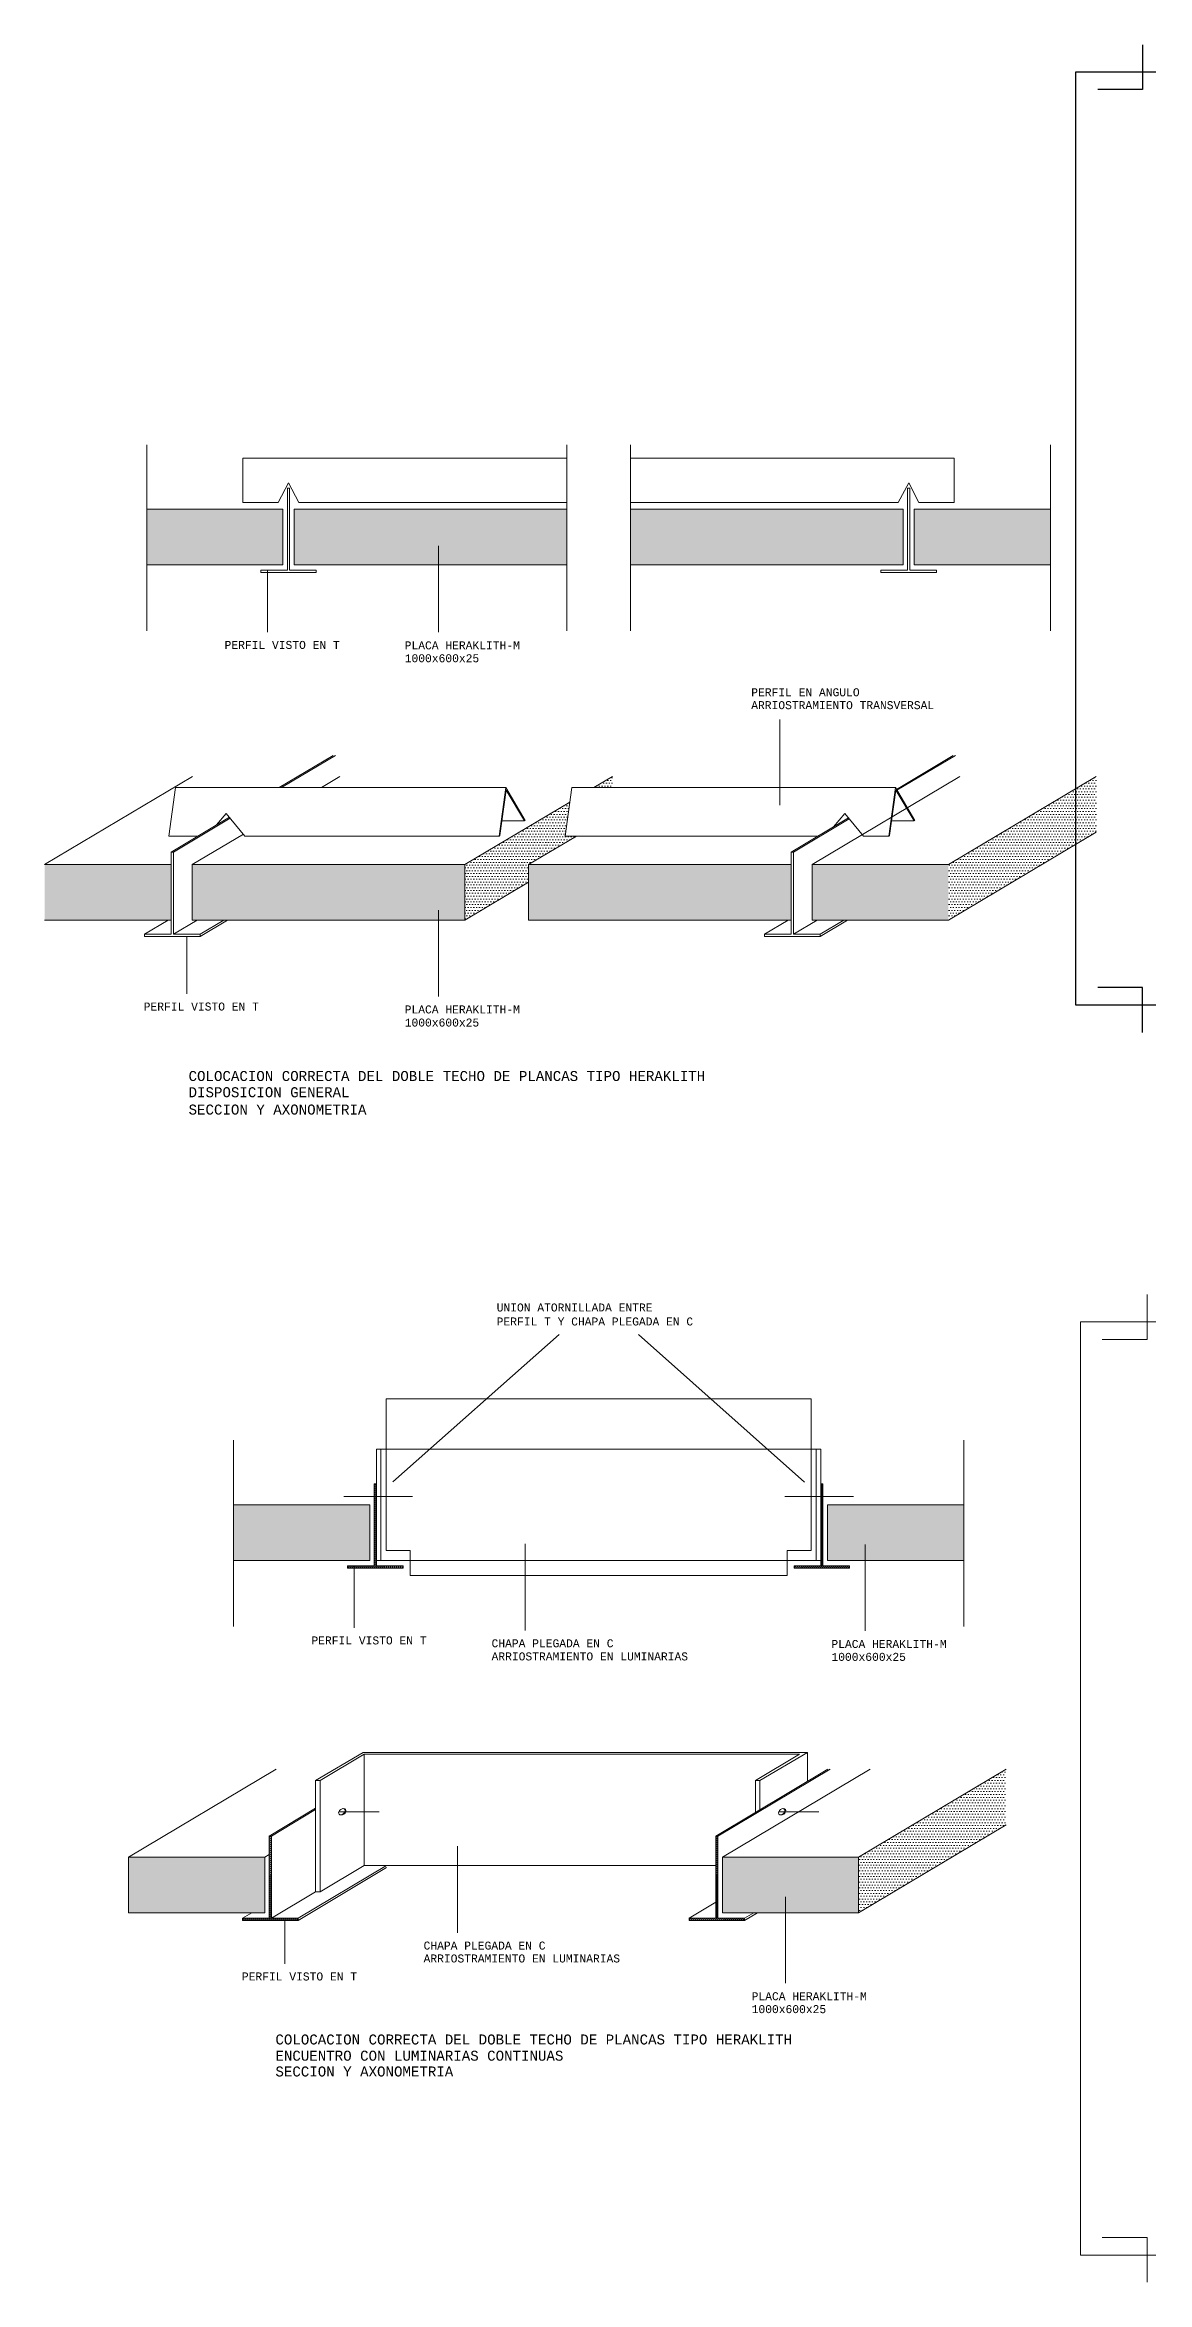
# Model space of a CAD drawing. Header units: millimetres. Extents: x 3383 to 4292, y 1469 to 1637.
# Drawn here: x 3480.82 to 3481.316, y 1569.035 to 1570.041 of the extents above; entities that cross this region are included whole.
import ezdxf

# ---------------------------------------------------------------- set-up
doc = ezdxf.new("R2010")
doc.units = ezdxf.units.MM
doc.header["$LTSCALE"] = 0.0035
doc.linetypes.add('HIDDEN', pattern=[0.375, 0.25, -0.125])
doc.layers.get('0').update_dxf_attribs({"lineweight": 5})
doc.layers.add('AT_texto', color=7, linetype='Continuous', lineweight=5)
doc.layers.add('REFFORMAT', color=1, linetype='Continuous')
doc.styles.get("Standard").update_dxf_attribs({"font": 'LUCON.TTF'})
pattern_1 = [(0, (1108.411526, 1710.6027413), (0.000635, 0.00127), [0, -0.00127])]

# ---------------------------------------------------------------- blocks, each defined once
blk = doc.blocks.new('A$C11FA44B9')
at = {"layer": 'REFFORMAT', "flags": 128}
for points in [[(30, 459.06), (30, 438.87), (9.81, 438.87)], [(30, 14.68), (30, 34.87), (9.81, 34.87)]]:
    blk.add_lwpolyline(points, dxfattribs=at)
at = {"layer": 'REFFORMAT'}
blk.add_lwpolyline([(594, 446.87), (594, 26.87), (0, 26.87), (0, 446.87)], close=True, dxfattribs=at)
blk = doc.blocks.new('A$C58E46017')
at = {"flags": 128}
for points in [[(30, 454), (30, 433.8), (9.8, 433.8)], [(30, 9.6), (30, 29.8), (9.8, 29.8)]]:
    blk.add_lwpolyline(points, dxfattribs=at)
blk.add_lwpolyline([(594, 441.8), (594, 21.8), (0, 21.8), (0, 441.8)], close=True)

msp = doc.modelspace()

# ---------------------------------------------------------------- hatches: boundary and pattern name
h = msp.add_hatch()
h.set_pattern_fill('DOTS', scale=0.002, style=0)
h.set_pattern_definition([(0, (1109.1086163, 1710.7626157), (0.0015875, 0.003175), [0, -0.003175])])
h.paths.add_polyline_path([(3480.9269, 1569.8323), (3480.8656, 1569.8323), (3480.8656, 1569.8073), (3480.9269, 1569.8073)])
h.paths.add_polyline_path([(3481.0547, 1569.8323), (3480.9319, 1569.8323), (3480.9319, 1569.8073), (3481.0547, 1569.8073)])
h.paths.add_polyline_path([(3481.2061, 1569.8323), (3481.0833, 1569.8323), (3481.0833, 1569.8073), (3481.2061, 1569.8073)])
h.paths.add_polyline_path([(3481.2724, 1569.8323), (3481.2111, 1569.8323), (3481.2111, 1569.8073), (3481.2724, 1569.8073)])
h = msp.add_hatch()
h.set_pattern_fill('DOTS', scale=0.0008, style=0)
h.set_pattern_definition(pattern_1)
h.paths.add_polyline_path([(3481.0374, 1569.6894), (3481.0088, 1569.6724), (3481.0088, 1569.6474), (3481.0374, 1569.6644)])
h.paths.add_polyline_path([(3481.059, 1569.6852), (3481.0539, 1569.6852), (3481.056, 1569.7005), (3481.0374, 1569.6894), (3481.0374, 1569.6724)])
h.paths.add_polyline_path([(3481.0753, 1569.712), (3481.0669, 1569.707), (3481.0753, 1569.707)])
h = msp.add_hatch()
h.set_pattern_fill('DOTS', scale=0.0008, style=0)
h.set_pattern_definition(pattern_1)
h.paths.add_polyline_path([(3481.293, 1569.687), (3481.293, 1569.712), (3481.2265, 1569.6724), (3481.2265, 1569.6474)])
h = msp.add_hatch()
h.set_pattern_fill('DOTS', scale=0.001, style=0)
h.set_pattern_definition([(0, (1108.411526, 1710.6027413), (0.00079375, 0.0015875), [0, -0.0015875])])
h.paths.add_polyline_path([(3480.8766, 1569.6724), (3480.8196, 1569.6724), (3480.8196, 1569.6474), (3480.8766, 1569.6474)])
h.paths.add_polyline_path([(3481.0088, 1569.6724), (3480.886, 1569.6724), (3480.886, 1569.6474), (3481.0088, 1569.6474)])
h.paths.add_polyline_path([(3481.1557, 1569.6724), (3481.0374, 1569.6724), (3481.0374, 1569.6474), (3481.1557, 1569.6474)])
h.paths.add_polyline_path([(3481.2265, 1569.6724), (3481.1651, 1569.6724), (3481.1651, 1569.6474), (3481.2265, 1569.6474)])
h = msp.add_hatch()
h.set_pattern_fill('ANSI31', color=8, scale=0.0002, style=0)
h.set_pattern_definition([(45, (1109.1477261, 1709.8020506), (-0.00044901280605, 0.00044901280605), [])])
h.paths.add_polyline_path([(3480.981, 1569.3568), (3480.981, 1569.3558), (3480.956, 1569.3558), (3480.956, 1569.3568), (3480.968, 1569.3568), (3480.968, 1569.3938), (3480.969, 1569.3938), (3480.969, 1569.3568)])
h = msp.add_hatch()
h.set_pattern_fill('ANSI31', color=8, scale=0.0002, style=0)
h.set_pattern_definition([(45, (1109.3487261, 1709.8020506), (-0.00044901280605, 0.00044901280605), [])])
h.paths.add_polyline_path([(3481.182, 1569.3568), (3481.182, 1569.3558), (3481.157, 1569.3558), (3481.157, 1569.3568), (3481.169, 1569.3568), (3481.169, 1569.3938), (3481.17, 1569.3938), (3481.17, 1569.3568)])
h = msp.add_hatch()
h.set_pattern_fill('DOTS', color=256, scale=0.001, style=0)
h.set_pattern_definition([(0, (1109.1477261, 1709.8020506), (0.00079375, 0.0015875), [0, -0.0015875])])
h.paths.add_polyline_path([(3481.2334, 1569.3843), (3481.172, 1569.3843), (3481.172, 1569.3593), (3481.2334, 1569.3593)])
h.paths.add_polyline_path([(3480.966, 1569.3843), (3480.9047, 1569.3843), (3480.9047, 1569.3593), (3480.966, 1569.3593)])
h = msp.add_hatch()
h.set_pattern_fill('DOTS', color=256, scale=0.0008, style=0)
h.set_pattern_definition([(0, (1108.5267944, 1709.6435515), (0.000635, 0.00127), [0, -0.00127])])
h.paths.add_polyline_path([(3481.2525, 1569.2404), (3481.2525, 1569.2654), (3481.186, 1569.2258), (3481.186, 1569.2008)])
h = msp.add_hatch()
h.set_pattern_fill('ANSI31', color=8, scale=0.0002, style=0)
h.set_pattern_definition([(45, (1109.10034155, 1709.64355154), (-0.00044901280605, 0.00044901280605), [])])
h.paths.add_polyline_path([(3480.9337, 1569.1983), (3480.9337, 1569.1973), (3480.9087, 1569.1973), (3480.9087, 1569.1983), (3480.9207, 1569.1983), (3480.9207, 1569.2353), (3480.9217, 1569.2353), (3480.9217, 1569.1983)])
h = msp.add_hatch()
h.set_pattern_fill('ANSI31', color=8, scale=0.0002, style=0)
h.set_pattern_definition([(45, (1109.30134155, 1709.64355154), (-0.00044901280605, 0.00044901280605), [])])
h.paths.add_polyline_path([(3481.1347, 1569.1983), (3481.1347, 1569.1973), (3481.1097, 1569.1973), (3481.1097, 1569.1983), (3481.1217, 1569.1983), (3481.1217, 1569.2353), (3481.1227, 1569.2353), (3481.1227, 1569.1983)])
h = msp.add_hatch()
h.set_pattern_fill('DOTS', color=256, scale=0.001, style=0)
h.set_pattern_definition([(0, (1109.1003416, 1709.6435515), (0.00079375, 0.0015875), [0, -0.0015875])])
h.paths.add_polyline_path([(3481.186, 1569.2258), (3481.1247, 1569.2258), (3481.1247, 1569.2008), (3481.186, 1569.2008)])
h.paths.add_polyline_path([(3480.9187, 1569.2258), (3480.8573, 1569.2258), (3480.8573, 1569.2008), (3480.9187, 1569.2008)])

# ---------------------------------------------------------------- linework, layer by layer
at = {"color": 7, "linetype": 'HIDDEN', "ltscale": 0.02}
for p, q in [((3480.8656, 1569.8613), (3480.8656, 1569.7775)), ((3481.0547, 1569.8613), (3481.0547, 1569.7775)), ((3481.0833, 1569.8613), (3481.0833, 1569.7775)), ((3481.2724, 1569.8613), (3481.2724, 1569.7775)), ((3480.9047, 1569.4134), (3480.9047, 1569.3296)), ((3481.2334, 1569.4134), (3481.2334, 1569.3296)), ((3480.9543, 1569.3881), (3480.9852, 1569.3881)), ((3481.1838, 1569.3881), (3481.1529, 1569.3881))]:
    msp.add_line(p, q, dxfattribs=at)
at = {"color": 7}
for p, q in [((3481.2086, 1569.8442), (3481.2039, 1569.8353)), ((3481.2086, 1569.8442), (3481.2132, 1569.8353)), ((3480.9252, 1569.707), (3480.9495, 1569.7215)), ((3480.9262, 1569.707), (3480.9505, 1569.7215)), ((3481.2031, 1569.7062), (3481.2286, 1569.7215)), ((3481.2033, 1569.7058), (3481.2296, 1569.7215)), ((3480.8196, 1569.6724), (3480.8861, 1569.712)), ((3480.9442, 1569.707), (3480.9525, 1569.712)), ((3481.0669, 1569.707), (3481.0753, 1569.712)), ((3481.1651, 1569.6724), (3481.2316, 1569.712)), ((3481.2265, 1569.6724), (3481.293, 1569.712)), ((3480.8785, 1569.707), (3480.8755, 1569.6852)), ((3480.8785, 1569.707), (3481.0272, 1569.707)), ((3481.0088, 1569.6724), (3481.056, 1569.7005)), ((3481.0272, 1569.707), (3481.036, 1569.6922)), ((3481.0569, 1569.707), (3481.0539, 1569.6852)), ((3481.2026, 1569.707), (3481.0569, 1569.707)), ((3481.2026, 1569.707), (3481.2114, 1569.6922)), ((3480.8766, 1569.678), (3480.9028, 1569.6937)), ((3480.8776, 1569.678), (3480.9031, 1569.6933)), ((3480.897, 1569.6902), (3480.9013, 1569.6954)), ((3480.9098, 1569.6852), (3480.9013, 1569.6954)), ((3481.0356, 1569.692), (3481.0255, 1569.692)), ((3481.036, 1569.6922), (3481.0356, 1569.692)), ((3481.1557, 1569.678), (3481.1815, 1569.6934)), ((3481.1567, 1569.678), (3481.1818, 1569.693)), ((3481.1748, 1569.6894), (3481.1798, 1569.6954)), ((3481.1883, 1569.6852), (3481.1798, 1569.6954)), ((3481.211, 1569.692), (3481.2009, 1569.692)), ((3481.2114, 1569.6922), (3481.211, 1569.692)), ((3480.8755, 1569.6852), (3480.8886, 1569.6852)), ((3480.886, 1569.6724), (3480.9091, 1569.6861)), ((3480.9098, 1569.6852), (3481.0243, 1569.6852)), ((3481.0243, 1569.6852), (3481.0246, 1569.6855)), ((3481.0374, 1569.6724), (3481.059, 1569.6852)), ((3481.1678, 1569.6852), (3481.0539, 1569.6852)), ((3481.1997, 1569.6852), (3481.1883, 1569.6852)), ((3481.1997, 1569.6852), (3481.2, 1569.6855)), ((3481.2265, 1569.6474), (3481.293, 1569.687)), ((3481.0088, 1569.6724), (3481.0088, 1569.6474)), ((3481.0374, 1569.6724), (3481.0374, 1569.6474)), ((3481.0088, 1569.6474), (3481.0374, 1569.6644)), ((3480.8646, 1569.641), (3480.8752, 1569.6474)), ((3480.8776, 1569.641), (3480.8882, 1569.6474)), ((3480.8896, 1569.641), (3480.9002, 1569.6474)), ((3480.8896, 1569.64), (3480.9019, 1569.6474)), ((3481.1437, 1569.641), (3481.1544, 1569.6474)), ((3481.1567, 1569.641), (3481.1674, 1569.6474)), ((3481.1687, 1569.641), (3481.1794, 1569.6474)), ((3481.1687, 1569.64), (3481.181, 1569.6474)), ((3480.8573, 1569.2258), (3480.9238, 1569.2654)), ((3480.9416, 1569.2602), (3480.963, 1569.2729)), ((3480.9436, 1569.2602), (3480.9635, 1569.2721)), ((3480.963, 1569.2729), (3481.163, 1569.2729)), ((3480.9635, 1569.2721), (3480.9635, 1569.2221)), ((3480.9635, 1569.2721), (3481.1595, 1569.2721)), ((3481.1217, 1569.2353), (3481.1722, 1569.2654)), ((3481.1227, 1569.2353), (3481.1732, 1569.2654)), ((3481.1247, 1569.2258), (3481.1912, 1569.2654)), ((3481.1396, 1569.2602), (3481.1595, 1569.2721)), ((3481.1416, 1569.2602), (3481.163, 1569.2729)), ((3481.163, 1569.2729), (3481.163, 1569.2599)), ((3481.186, 1569.2258), (3481.2525, 1569.2654)), ((3480.9207, 1569.2353), (3480.9416, 1569.2478)), ((3480.9217, 1569.2353), (3480.9416, 1569.2472)), ((3481.186, 1569.2008), (3481.2525, 1569.2404)), ((3480.8573, 1569.2258), (3480.8573, 1569.2008)), ((3480.9187, 1569.2258), (3480.9207, 1569.227)), ((3481.186, 1569.2258), (3481.186, 1569.2008)), ((3480.9337, 1569.1983), (3480.9735, 1569.2221)), ((3480.9337, 1569.1973), (3480.9735, 1569.2211)), ((3480.9436, 1569.2102), (3480.9635, 1569.2221)), ((3480.9635, 1569.2221), (3481.1217, 1569.2221)), ((3480.9217, 1569.1983), (3480.9416, 1569.2102)), ((3481.1097, 1569.1983), (3481.1217, 1569.2055)), ((3480.9087, 1569.1983), (3480.9129, 1569.2008)), ((3481.1347, 1569.1983), (3481.1389, 1569.2008)), ((3481.1347, 1569.1973), (3481.1405, 1569.2008))]:
    msp.add_line(p, q, dxfattribs=at)
at = {"color": 7, "linetype": 'HIDDEN', "ltscale": 0.01}
for p, q in [((3480.9969, 1569.8158), (3480.9969, 1569.7769)), ((3480.9199, 1569.8048), (3480.9199, 1569.7769)), ((3481.1506, 1569.7376), (3481.1506, 1569.6991)), ((3480.9969, 1569.6519), (3480.9969, 1569.613)), ((3480.8836, 1569.64), (3480.8836, 1569.6142)), ((3481.0512, 1569.4609), (3480.969, 1569.3881)), ((3481.0869, 1569.4609), (3481.169, 1569.3881)), ((3481.036, 1569.3667), (3481.036, 1569.3278)), ((3481.189, 1569.3665), (3481.189, 1569.3276)), ((3480.959, 1569.3568), (3480.959, 1569.329)), ((3481.0054, 1569.2307), (3481.0054, 1569.1918)), ((3481.1531, 1569.208), (3481.1531, 1569.1691)), ((3480.9277, 1569.1973), (3480.9277, 1569.1778))]:
    msp.add_line(p, q, dxfattribs=at)
for p, q in [((3480.971, 1569.4093), (3481.167, 1569.4093)), ((3480.971, 1569.3593), (3481.167, 1569.3593))]:
    msp.add_line(p, q)
at = {"color": 7, "linetype": 'HIDDEN', "ltscale": 0.007}
for p, q in [((3480.9702, 1569.2462), (3480.952, 1569.2462)), ((3481.1682, 1569.2462), (3481.15, 1569.2462))]:
    msp.add_line(p, q, dxfattribs=at)
at = {"color": 7}
for points in [[(3481.0547, 1569.8353), (3480.9341, 1569.8353), (3480.9294, 1569.8442), (3480.9248, 1569.8353), (3480.9089, 1569.8353), (3480.9089, 1569.8553), (3481.0547, 1569.8553)], [(3481.0833, 1569.8353), (3481.2039, 1569.8353), (3481.2086, 1569.8442), (3481.2132, 1569.8353), (3481.2291, 1569.8353), (3481.2291, 1569.8553), (3481.0833, 1569.8553)], [(3480.9419, 1569.8048), (3480.9419, 1569.8038), (3480.9169, 1569.8038), (3480.9169, 1569.8048), (3480.9289, 1569.8048), (3480.9289, 1569.8418), (3480.9299, 1569.8418), (3480.9299, 1569.8048), (3480.9419, 1569.8048)], [(3481.2211, 1569.8048), (3481.2211, 1569.8038), (3481.1961, 1569.8038), (3481.1961, 1569.8048), (3481.2081, 1569.8048), (3481.2081, 1569.8418), (3481.2091, 1569.8418), (3481.2091, 1569.8048), (3481.2211, 1569.8048)], [(3480.8656, 1569.8073), (3480.9269, 1569.8073), (3480.9269, 1569.8323), (3480.8656, 1569.8323)], [(3481.0547, 1569.8073), (3480.9319, 1569.8073), (3480.9319, 1569.8323), (3481.0547, 1569.8323)], [(3481.0833, 1569.8323), (3481.2061, 1569.8323), (3481.2061, 1569.8073), (3481.0833, 1569.8073)], [(3481.2724, 1569.8323), (3481.2111, 1569.8323), (3481.2111, 1569.8073), (3481.2724, 1569.8073)], [(3481.0243, 1569.6852), (3481.0272, 1569.707)], [(3481.0246, 1569.6855), (3481.0274, 1569.7058), (3481.0356, 1569.692)], [(3481.1997, 1569.6852), (3481.2026, 1569.707)], [(3481.2, 1569.6855), (3481.2028, 1569.7058), (3481.211, 1569.692)], [(3480.8896, 1569.641), (3480.8896, 1569.64), (3480.8646, 1569.64), (3480.8646, 1569.641), (3480.8766, 1569.641), (3480.8766, 1569.678), (3480.8776, 1569.678), (3480.8776, 1569.641), (3480.8896, 1569.641)], [(3481.1687, 1569.641), (3481.1687, 1569.64), (3481.1437, 1569.64), (3481.1437, 1569.641), (3481.1557, 1569.641), (3481.1557, 1569.678), (3481.1567, 1569.678), (3481.1567, 1569.641), (3481.1687, 1569.641)], [(3480.8766, 1569.6724), (3480.8196, 1569.6724)], [(3481.0088, 1569.6474), (3480.886, 1569.6474), (3480.886, 1569.6724), (3481.0088, 1569.6724)], [(3481.0374, 1569.6724), (3481.1557, 1569.6724)], [(3481.2265, 1569.6724), (3481.1651, 1569.6724), (3481.1651, 1569.6474), (3481.2265, 1569.6474)], [(3480.8196, 1569.6474), (3480.8766, 1569.6474)], [(3481.1557, 1569.6474), (3481.0374, 1569.6474)], [(3480.981, 1569.3568), (3480.981, 1569.3558), (3480.956, 1569.3558), (3480.956, 1569.3568), (3480.968, 1569.3568), (3480.968, 1569.3938), (3480.969, 1569.3938), (3480.969, 1569.3568), (3480.981, 1569.3568)], [(3481.182, 1569.3568), (3481.182, 1569.3558), (3481.157, 1569.3558), (3481.157, 1569.3568), (3481.169, 1569.3568), (3481.169, 1569.3938), (3481.17, 1569.3938), (3481.17, 1569.3568), (3481.182, 1569.3568)], [(3480.9047, 1569.3593), (3480.966, 1569.3593), (3480.966, 1569.3843), (3480.9047, 1569.3843)], [(3481.2334, 1569.3843), (3481.172, 1569.3843), (3481.172, 1569.3593), (3481.2334, 1569.3593)], [(3481.1396, 1569.2602), (3481.1416, 1569.2602), (3481.1416, 1569.2472)], [(3481.1396, 1569.246), (3481.1396, 1569.2602)], [(3480.9337, 1569.1983), (3480.9337, 1569.1973), (3480.9087, 1569.1973), (3480.9087, 1569.1983), (3480.9207, 1569.1983), (3480.9207, 1569.2353), (3480.9217, 1569.2353), (3480.9217, 1569.1983), (3480.9337, 1569.1983)], [(3481.1347, 1569.1983), (3481.1347, 1569.1973), (3481.1097, 1569.1973), (3481.1097, 1569.1983), (3481.1217, 1569.1983), (3481.1217, 1569.2353), (3481.1227, 1569.2353), (3481.1227, 1569.1983), (3481.1347, 1569.1983)], [(3480.8573, 1569.2008), (3480.9187, 1569.2008), (3480.9187, 1569.2258), (3480.8573, 1569.2258)], [(3481.186, 1569.2258), (3481.1247, 1569.2258), (3481.1247, 1569.2008), (3481.186, 1569.2008)]]:
    msp.add_lwpolyline(points, dxfattribs=at)
at = {"linetype": 'HIDDEN', "ltscale": 0.05}
for points in [[(3481.069, 1569.3525), (3480.9842, 1569.3525), (3480.9842, 1569.3638), (3480.9734, 1569.3638), (3480.9734, 1569.432), (3481.069, 1569.432)], [(3481.069, 1569.3525), (3481.1539, 1569.3525), (3481.1539, 1569.3638), (3481.1647, 1569.3638), (3481.1647, 1569.432), (3481.069, 1569.432)]]:
    msp.add_lwpolyline(points, dxfattribs=at)
for points in [[(3480.969, 1569.4093), (3480.971, 1569.4093), (3480.971, 1569.3593), (3480.969, 1569.3593)], [(3481.169, 1569.4093), (3481.167, 1569.4093), (3481.167, 1569.3593), (3481.169, 1569.3593)]]:
    msp.add_lwpolyline(points, close=True)
at = {"color": 7}
msp.add_lwpolyline([(3480.9416, 1569.2602), (3480.9436, 1569.2602), (3480.9436, 1569.2102), (3480.9416, 1569.2102)], close=True, dxfattribs=at)
for centre in [(3480.9536, 1569.2462), (3481.1516, 1569.2462)]:
    msp.add_ellipse(centre, major_axis=(-0.00147, -0.00102), ratio=0.7, dxfattribs=at)
for centre in [(3480.9532, 1569.2462), (3481.1512, 1569.2462)]:
    msp.add_ellipse(centre, major_axis=(-0.00147, -0.00102), ratio=0.7, start_param=0.913046, end_param=3.813417, dxfattribs=at)

# ---------------------------------------------------------------- block references
at = {"layer": 'AT_texto', "xscale": 0.001, "yscale": 0.001, "zscale": 0.001}
for name, p in [('A$C11FA44B9', (3481.2839, 1569.5822)), ('A$C58E46017', (3481.2859, 1569.0249))]:
    msp.add_blockref(name, p, dxfattribs=at)

# ---------------------------------------------------------------- texts
at = {"color": 7}
for s, p in [('PERFIL VISTO EN T', (3480.9006, 1569.7694)), ('PLACA HERAKLITH-M', (3480.9817, 1569.7692)), ('1000x600x25', (3480.9817, 1569.7634)), ('PERFIL EN ANGULO', (3481.1377, 1569.7481)), ('ARRIOSTRAMIENTO TRANSVERSAL', (3481.1377, 1569.7423)), ('PERFIL VISTO EN T', (3480.8642, 1569.6067)), ('PLACA HERAKLITH-M', (3480.9817, 1569.6054)), ('1000x600x25', (3480.9817, 1569.5995)), ('UNION ATORNILLADA ENTRE', (3481.0231, 1569.4713)), ('PERFIL T Y CHAPA PLEGADA EN C', (3481.0231, 1569.465)), ('PERFIL VISTO EN T', (3480.9397, 1569.3215)), ('ARRIOSTRAMIENTO EN LUMINARIAS', (3481.0208, 1569.3143)), ('CHAPA PLEGADA EN C', (3481.0208, 1569.3202)), ('PLACA HERAKLITH-M', (3481.1738, 1569.3199)), ('1000x600x25', (3481.1738, 1569.3141)), ('CHAPA PLEGADA EN C', (3480.9902, 1569.1842)), ('PERFIL VISTO EN T', (3480.9084, 1569.1703)), ('ARRIOSTRAMIENTO EN LUMINARIAS', (3480.9902, 1569.1784)), ('PLACA HERAKLITH-M', (3481.1379, 1569.1614)), ('1000x600x25', (3481.1379, 1569.1556))]:
    msp.add_text(s, height=0.0036, dxfattribs=at).set_placement(p)
for s, p in [('COLOCACION CORRECTA DEL DOBLE TECHO DE PLANCAS TIPO HERAKLITH', (3480.8844, 1569.575)), ('DISPOSICION GENERAL', (3480.8844, 1569.5677)), ('SECCION Y AXONOMETRIA', (3480.8844, 1569.5599)), ('COLOCACION CORRECTA DEL DOBLE TECHO DE PLANCAS TIPO HERAKLITH', (3480.9235, 1569.1415)), ('ENCUENTRO CON LUMINARIAS CONTINUAS', (3480.9235, 1569.1342)), ('SECCION Y AXONOMETRIA', (3480.9235, 1569.1271))]:
    msp.add_text(s, height=0.0045).set_placement(p)

doc.saveas('drawing.dxf')
